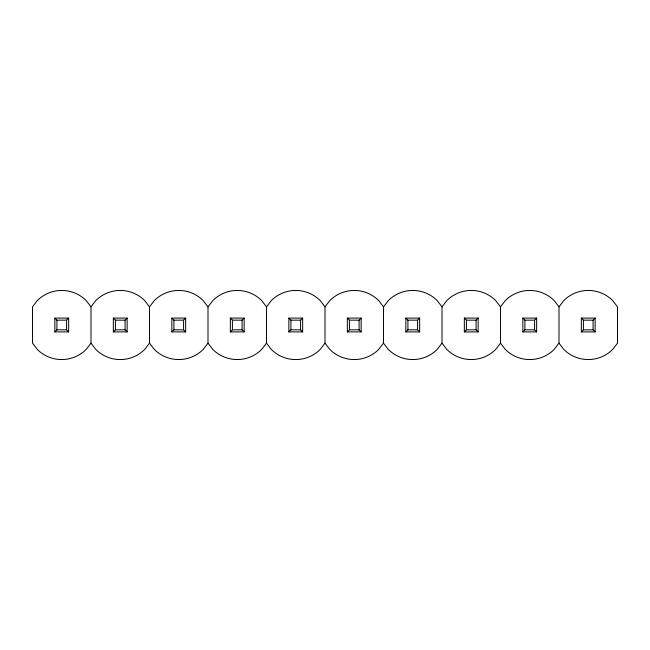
<?xml version="1.0" encoding="UTF-8"?>
<svg xmlns="http://www.w3.org/2000/svg" width="650" height="650" viewBox="0 0 650 650"><rect width="100%" height="100%" fill="white"/><g stroke="black" fill="none" stroke-linecap="round" stroke-linejoin="round"><path stroke-width="0.97" d="M91 306.857L95.818 300.568A34.547 34.547 0 0 1 144.682 300.568L149.5 306.857L149.5 343.143L144.682 349.432A34.547 34.547 0 0 1 95.818 349.432L91 343.143L91 306.857L86.182 300.568A34.547 34.547 0 0 0 37.318 300.568L32.5 306.857L32.5 343.143L37.318 349.432A34.547 34.547 0 0 0 86.182 349.432L91 343.143M149.5 306.857L154.318 300.568A34.547 34.547 0 0 1 203.182 300.568L208 306.857L208 343.143L203.182 349.432A34.547 34.547 0 0 1 154.318 349.432L149.5 343.143M208 306.857L212.818 300.568A34.547 34.547 0 0 1 261.682 300.568L266.5 306.857L266.5 343.143L261.682 349.432A34.547 34.547 0 0 1 212.818 349.432L208 343.143M266.5 306.857L271.318 300.568A34.547 34.547 0 0 1 320.182 300.568L325 306.857L325 343.143L320.182 349.432A34.547 34.547 0 0 1 271.318 349.432L266.5 343.143M325 306.857L329.818 300.568A34.547 34.547 0 0 1 378.682 300.568L383.5 306.857L383.5 343.143L378.682 349.432A34.547 34.547 0 0 1 329.818 349.432L325 343.143M383.5 306.857L388.318 300.568A34.547 34.547 0 0 1 437.182 300.568L442 306.857L442 343.143L437.182 349.432A34.547 34.547 0 0 1 388.318 349.432L383.5 343.143M442 306.857L446.818 300.568A34.547 34.547 0 0 1 495.682 300.568L500.5 306.857L500.5 343.143L495.682 349.432A34.547 34.547 0 0 1 446.818 349.432L442 343.143M500.5 306.857L505.318 300.568A34.547 34.547 0 0 1 554.182 300.568L559 306.857L559 343.143L554.182 349.432A34.547 34.547 0 0 1 505.318 349.432L500.5 343.143M559 306.857L563.818 300.568A34.547 34.547 0 0 1 612.682 300.568L617.5 306.857L617.5 343.143L612.682 349.432A34.547 34.547 0 0 1 563.818 349.432L559 343.143M54.844 331.906L56.916 329.834L56.916 320.166L54.844 318.094L68.656 318.094L68.656 331.906L54.844 331.906L54.844 318.094M68.656 331.906L66.584 329.834L66.584 320.166L68.656 318.094M113.344 331.906L115.416 329.834L115.416 320.166L113.344 318.094L127.156 318.094L127.156 331.906L113.344 331.906L113.344 318.094M127.156 331.906L125.084 329.834L125.084 320.166L127.156 318.094M171.844 331.906L173.916 329.834L173.916 320.166L171.844 318.094L185.656 318.094L185.656 331.906L171.844 331.906L171.844 318.094M185.656 331.906L183.584 329.834L183.584 320.166L185.656 318.094M230.344 331.906L232.416 329.834L232.416 320.166L230.344 318.094L244.156 318.094L244.156 331.906L230.344 331.906L230.344 318.094M244.156 331.906L242.084 329.834L242.084 320.166L244.156 318.094M288.844 331.906L290.916 329.834L290.916 320.166L288.844 318.094L302.656 318.094L302.656 331.906L288.844 331.906L288.844 318.094M290.916 320.166L300.584 320.166L302.656 318.094M347.344 331.906L349.416 329.834L359.084 329.834L361.156 331.906L347.344 331.906L347.344 318.094L361.156 318.094L361.156 331.906M347.344 318.094L349.416 320.166L359.084 320.166L361.156 318.094M405.844 331.906L407.916 329.834L417.584 329.834L419.656 331.906L405.844 331.906L405.844 318.094L419.656 318.094L419.656 331.906M405.844 318.094L407.916 320.166L417.584 320.166L419.656 318.094M464.344 331.906L466.416 329.834L476.084 329.834L478.156 331.906L464.344 331.906L464.344 318.094L478.156 318.094L478.156 331.906M464.344 318.094L466.416 320.166L476.084 320.166L478.156 318.094M522.844 331.906L524.916 329.834L534.584 329.834L536.656 331.906L522.844 331.906L522.844 318.094L536.656 318.094L536.656 331.906M522.844 318.094L524.916 320.166L534.584 320.166L536.656 318.094M581.344 331.906L583.416 329.834L593.084 329.834L595.156 331.906L581.344 331.906L581.344 318.094L595.156 318.094L595.156 331.906M581.344 318.094L583.416 320.166L593.084 320.166L595.156 318.094M56.916 320.166L66.584 320.166M115.416 320.166L125.084 320.166M173.916 320.166L183.584 320.166M232.416 320.166L242.084 320.166M56.916 329.834L66.584 329.834M115.416 329.834L125.084 329.834M173.916 329.834L183.584 329.834M232.416 329.834L242.084 329.834M290.916 329.834L300.584 329.834L302.656 331.906M593.084 320.166L593.084 329.834M583.416 320.166L583.416 329.834M534.584 320.166L534.584 329.834M524.916 320.166L524.916 329.834M476.084 320.166L476.084 329.834M466.416 320.166L466.416 329.834M417.584 320.166L417.584 329.834M407.916 320.166L407.916 329.834M359.084 320.166L359.084 329.834M349.416 320.166L349.416 329.834M300.584 320.166L300.584 329.834"/></g></svg>
